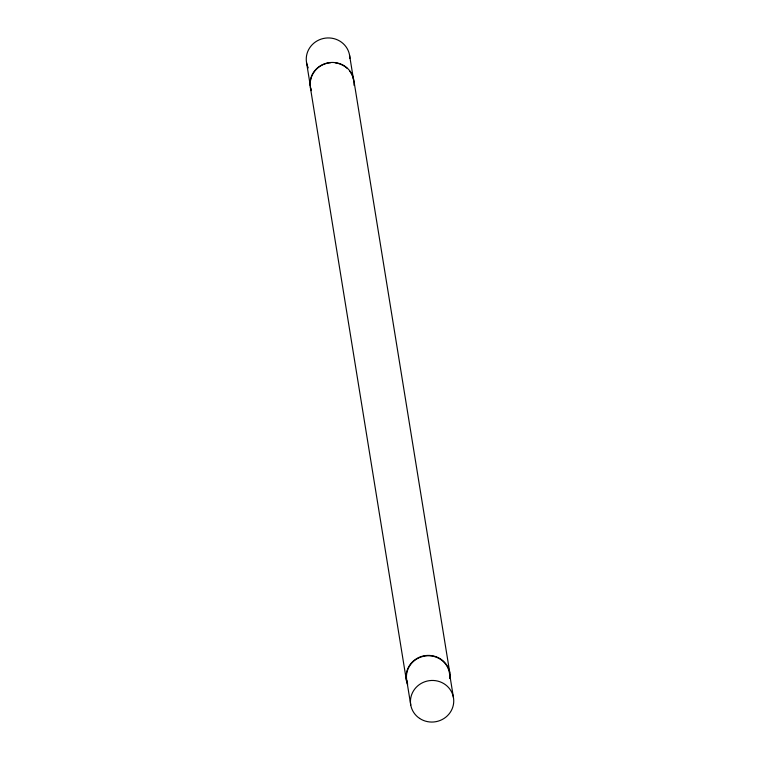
<?xml version="1.0" encoding="UTF-8"?>
<svg xmlns="http://www.w3.org/2000/svg" width="760" height="760" viewBox="0 0 760 760"><rect width="100%" height="100%" fill="white"/><g stroke="black" fill="none" stroke-linecap="round" stroke-linejoin="round"><path stroke-width="1.14" d="M449.787 672.704L353.751 79.743A22.03 21.128 -9.2 0 0 326.648 63.165A22.03 21.128 -9.2 0 0 311.21 90.649M349.543 55.071L353.542 79.781A21.821 20.928 -9.2 0 0 349.524 70.832M449.435 672.771L453.435 697.471M406.752 680.342L410.751 705.042M306.565 62.7L310.384 86.279M310.365 87.438L406.401 680.399M353.913 80.826A22.03 21.128 -9.2 0 1 353.97 85.253M407.654 684.646A22.03 21.128 -9.2 0 1 424.945 655.661A22.03 21.128 -9.2 0 1 450.005 678.214M407.588 683.496A21.669 20.776 -9.2 0 1 425.552 655.928A21.669 20.776 -9.2 0 1 449.654 678.186M311.068 89.537A21.821 20.928 -9.2 0 1 310.565 87.4M310.298 85.234A21.821 20.928 -9.2 0 1 310.346 81.947M310.479 80.855A21.821 20.928 -9.2 0 1 330.638 62.709M335.188 62.823A21.821 20.928 -9.2 0 1 347.272 68.4M308.247 67.896A21.821 20.928 -9.2 0 1 323.256 38.513A21.821 20.928 -9.2 0 1 349.856 58.339M419.596 718.399A21.669 20.776 -9.2 0 0 453.653 702.895A21.669 20.776 -9.2 0 0 423.035 682.48A21.669 20.776 -9.2 0 0 419.596 718.399"/></g></svg>
